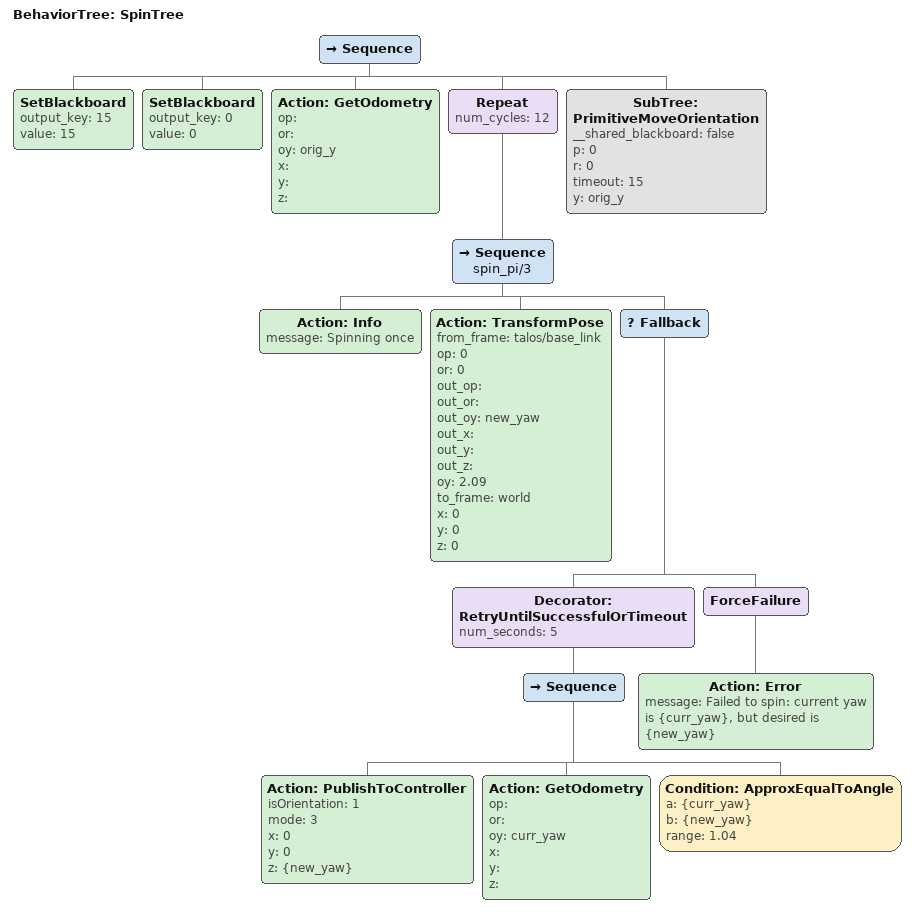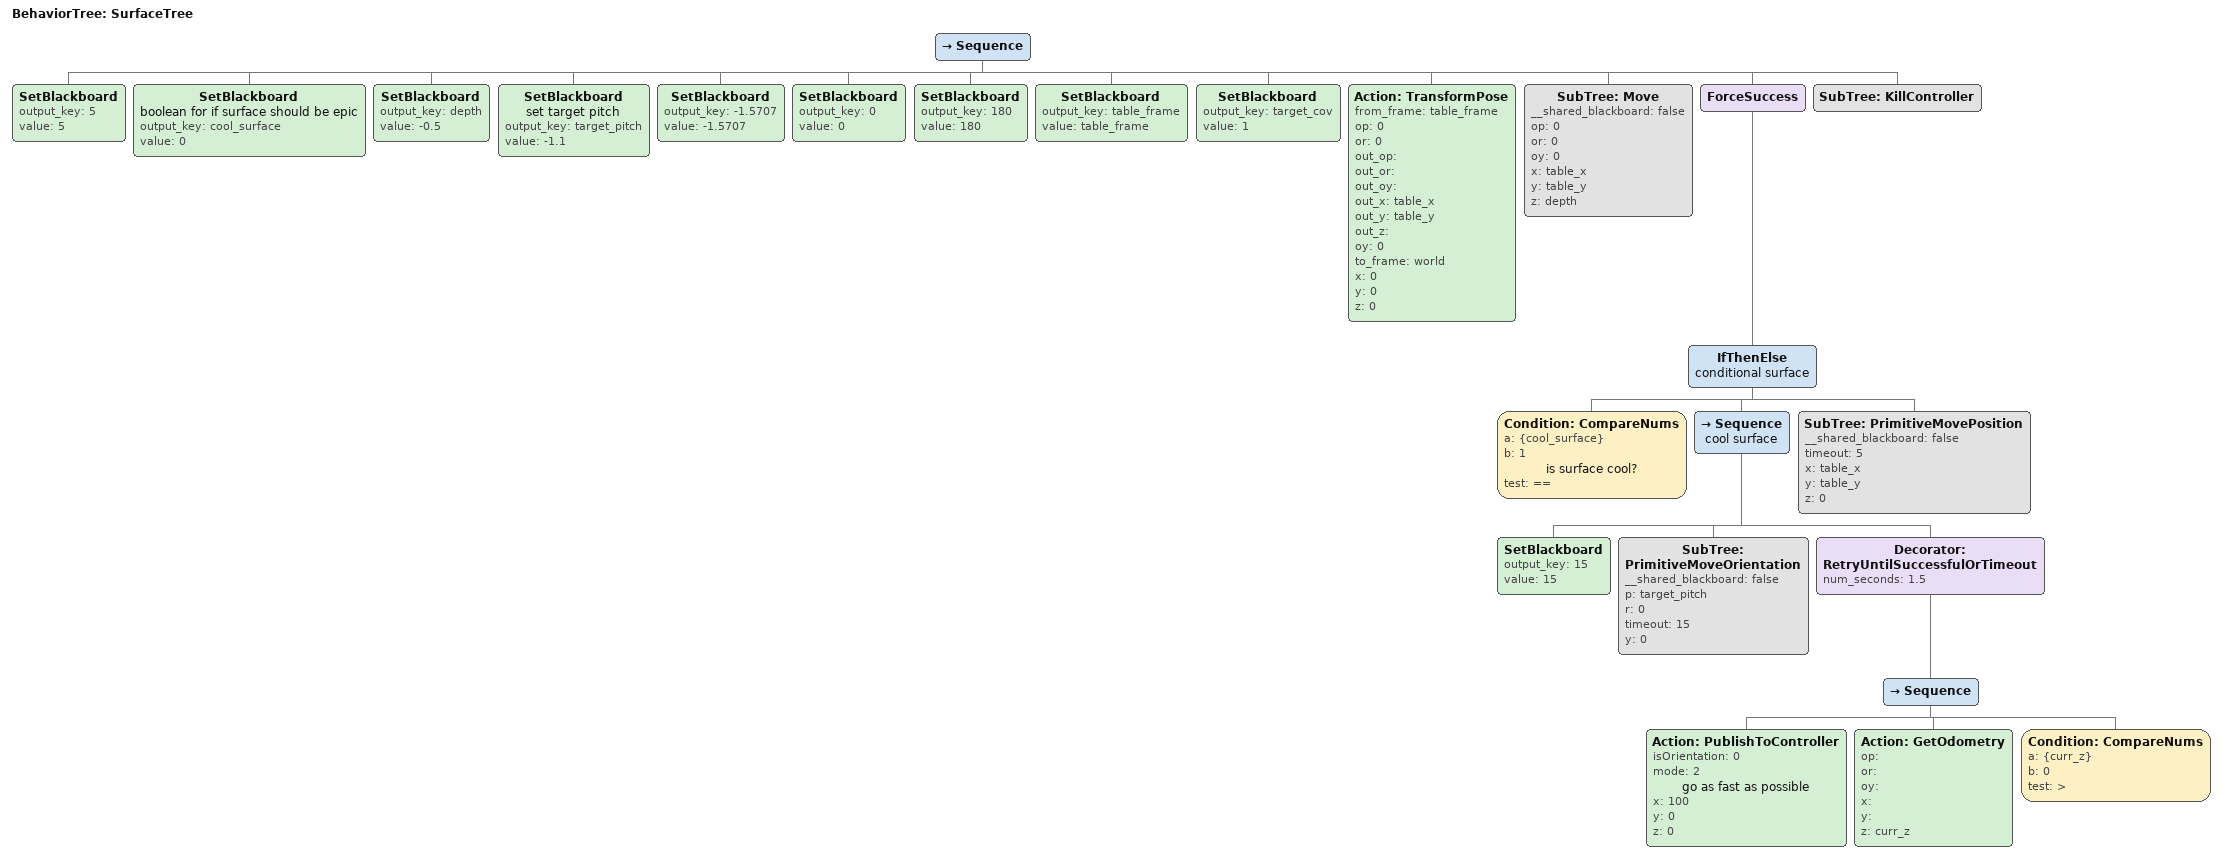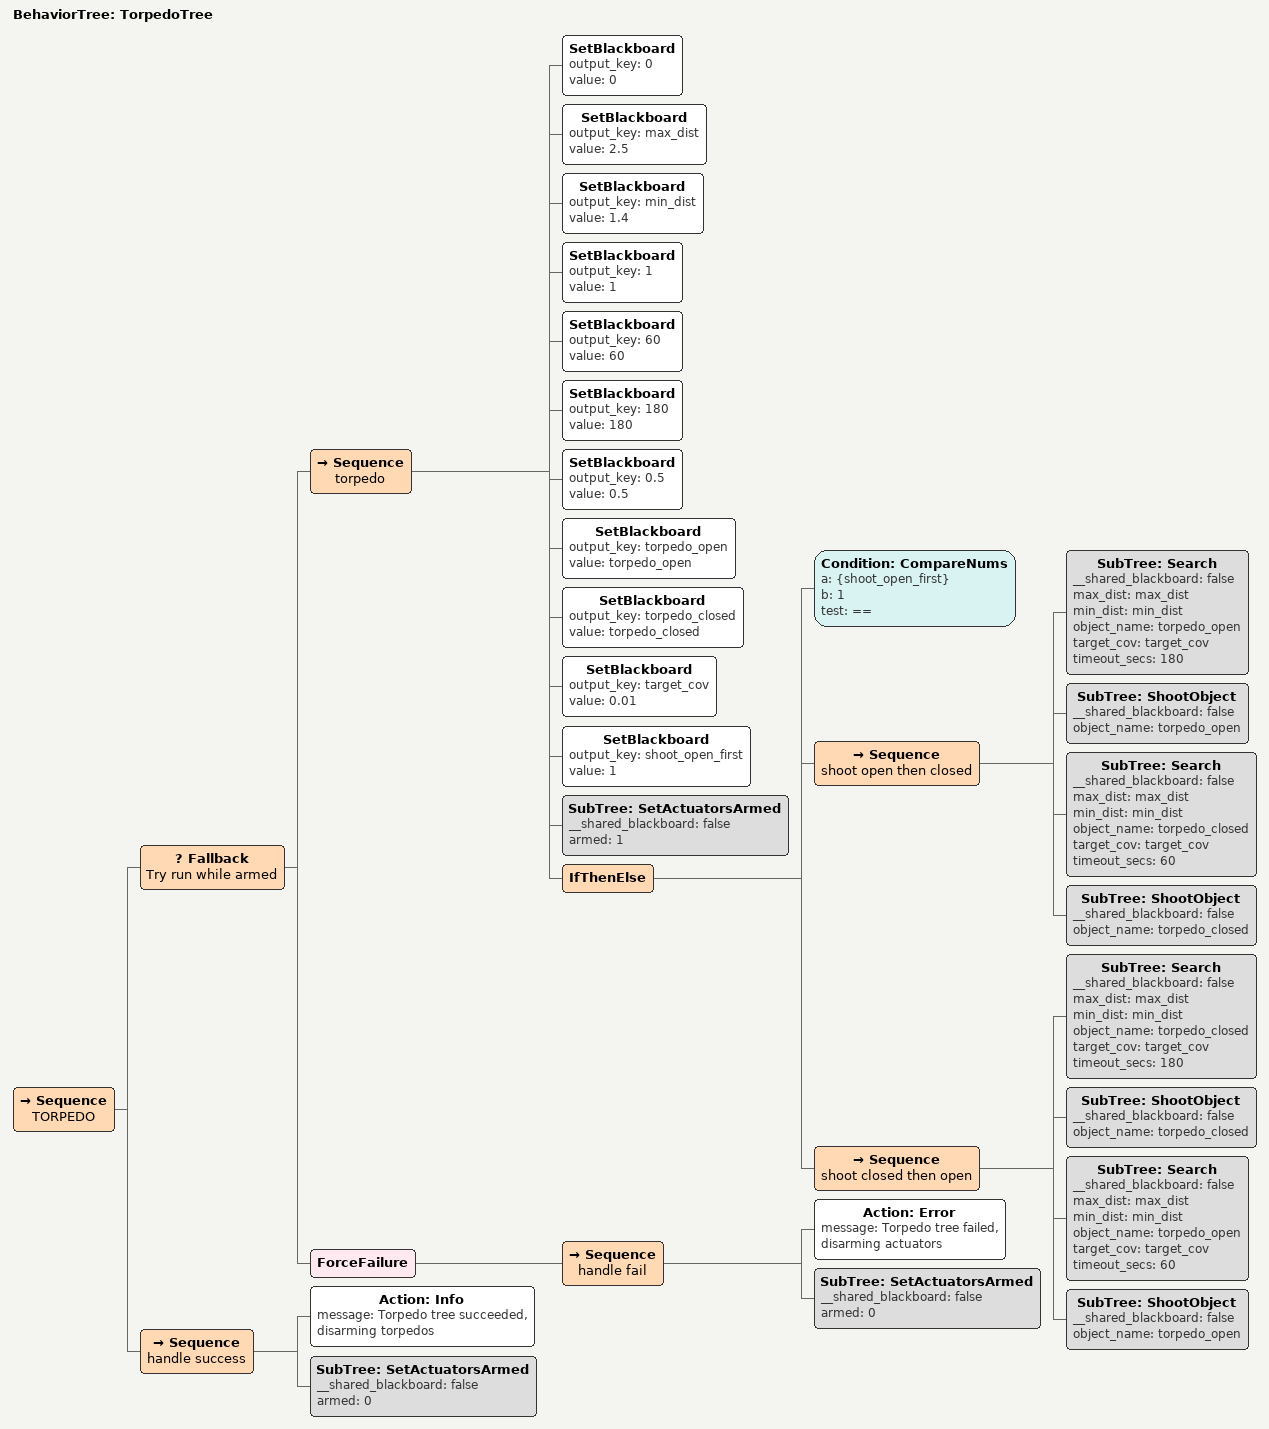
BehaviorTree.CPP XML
<BehaviorTree ID="SpinTree">
    <Sequence>
        <SetBlackboard output_key="15" value="15"/>
        <SetBlackboard output_key="0" value="0"/>
        <Action ID="GetOdometry" op="" or="" oy="orig_y" x="" y="" z=""/>
        <Repeat num_cycles="12">
            <Sequence name="spin_pi/3">
                <Action ID="Info" message="Spinning once"/>
                <Action ID="TransformPose" from_frame="talos/base_link" op="0" or="0" out_op="" out_or="" out_oy="new_yaw" out_x="" out_y="" out_z="" oy="2.09" to_frame="world" x="0" y="0" z="0"/>
                <Fallback>
                    <Decorator ID="RetryUntilSuccessfulOrTimeout" num_seconds="5">
                        <Sequence>
                            <Action ID="PublishToController" isOrientation="1" mode="3" x="0" y="0" z="{new_yaw}"/>
                            <Action ID="GetOdometry" op="" or="" oy="curr_yaw" x="" y="" z=""/>
                            <Condition ID="ApproxEqualToAngle" a="{curr_yaw}" b="{new_yaw}" range="1.04"/>
                        </Sequence>
                    </Decorator>
                    <ForceFailure>
                        <Action ID="Error" message="Failed to spin: current yaw is {curr_yaw}, but desired is {new_yaw}"/>
                    </ForceFailure>
                </Fallback>
            </Sequence>
        </Repeat>
        <SubTree ID="PrimitiveMoveOrientation" __shared_blackboard="false" p="0" r="0" timeout="15" y="orig_y"/>
    </Sequence>
</BehaviorTree>

<BehaviorTree ID="SurfaceTree">
    <Sequence>
        <SetBlackboard output_key="5" value="5"/>
        <SetBlackboard name="boolean for if surface should be epic" output_key="cool_surface" value="0"/>
        <SetBlackboard output_key="depth" value="-0.5"/>
        <SetBlackboard name="set target pitch" output_key="target_pitch" value="-1.1"/>
        <SetBlackboard output_key="-1.5707" value="-1.5707"/>
        <SetBlackboard output_key="0" value="0"/>
        <SetBlackboard output_key="180" value="180"/>
        <SetBlackboard output_key="table_frame" value="table_frame"/>
        <SetBlackboard output_key="target_cov" value="1"/>
        <Action ID="TransformPose" from_frame="table_frame" op="0" or="0" out_op="" out_or="" out_oy="" out_x="table_x" out_y="table_y" out_z="" oy="0" to_frame="world" x="0" y="0" z="0"/>
        <SubTree ID="Move" __shared_blackboard="false" op="0" or="0" oy="0" x="table_x" y="table_y" z="depth"/>
        <ForceSuccess>
            <IfThenElse name="conditional surface">
                <Condition ID="CompareNums" a="{cool_surface}" b="1" name="is surface cool?" test="=="/>
                <Sequence name="cool surface">
                    <SetBlackboard output_key="15" value="15"/>
                    <SubTree ID="PrimitiveMoveOrientation" __shared_blackboard="false" p="target_pitch" r="0" timeout="15" y="0"/>
                    <Decorator ID="RetryUntilSuccessfulOrTimeout" num_seconds="1.5">
                        <Sequence>
                            <Action ID="PublishToController" isOrientation="0" mode="2" name="go as fast as possible" x="100" y="0" z="0"/>
                            <Action ID="GetOdometry" op="" or="" oy="" x="" y="" z="curr_z"/>
                            <Condition ID="CompareNums" a="{curr_z}" b="0" test=">"/>
                        </Sequence>
                    </Decorator>
                </Sequence>
                <SubTree ID="PrimitiveMovePosition" __shared_blackboard="false" timeout="5" x="table_x" y="table_y" z="0"/>
            </IfThenElse>
        </ForceSuccess>
        <SubTree ID="KillController"/>
    </Sequence>
</BehaviorTree>

<BehaviorTree ID="TorpedoTree">
    <Sequence name="TORPEDO">
        <Fallback name="Try run while armed">
            <Sequence name="torpedo">
                <SetBlackboard output_key="0" value="0"/>
                <SetBlackboard output_key="max_dist" value="2.5"/>
                <SetBlackboard output_key="min_dist" value="1.4"/>
                <SetBlackboard output_key="1" value="1"/>
                <SetBlackboard output_key="60" value="60"/>
                <SetBlackboard output_key="180" value="180"/>
                <SetBlackboard output_key="0.5" value="0.5"/>
                <SetBlackboard output_key="torpedo_open" value="torpedo_open"/>
                <SetBlackboard output_key="torpedo_closed" value="torpedo_closed"/>
                <SetBlackboard output_key="target_cov" value="0.01"/>
                <SetBlackboard output_key="shoot_open_first" value="1"/>
                <SubTree ID="SetActuatorsArmed" __shared_blackboard="false" armed="1"/>
                <IfThenElse>
                    <Condition ID="CompareNums" a="{shoot_open_first}" b="1" test="=="/>
                    <Sequence name="shoot open then closed">
                        <SubTree ID="Search" __shared_blackboard="false" max_dist="max_dist" min_dist="min_dist" object_name="torpedo_open" target_cov="target_cov" timeout_secs="180"/>
                        <SubTree ID="ShootObject" __shared_blackboard="false" object_name="torpedo_open"/>
                        <SubTree ID="Search" __shared_blackboard="false" max_dist="max_dist" min_dist="min_dist" object_name="torpedo_closed" target_cov="target_cov" timeout_secs="60"/>
                        <SubTree ID="ShootObject" __shared_blackboard="false" object_name="torpedo_closed"/>
                    </Sequence>
                    <Sequence name="shoot closed then open">
                        <SubTree ID="Search" __shared_blackboard="false" max_dist="max_dist" min_dist="min_dist" object_name="torpedo_closed" target_cov="target_cov" timeout_secs="180"/>
                        <SubTree ID="ShootObject" __shared_blackboard="false" object_name="torpedo_closed"/>
                        <SubTree ID="Search" __shared_blackboard="false" max_dist="max_dist" min_dist="min_dist" object_name="torpedo_open" target_cov="target_cov" timeout_secs="60"/>
                        <SubTree ID="ShootObject" __shared_blackboard="false" object_name="torpedo_open"/>
                    </Sequence>
                </IfThenElse>
            </Sequence>
            <ForceFailure>
                <Sequence name="handle fail">
                    <Action ID="Error" message="Torpedo tree failed, disarming actuators"/>
                    <SubTree ID="SetActuatorsArmed" __shared_blackboard="false" armed="0"/>
                </Sequence>
            </ForceFailure>
        </Fallback>
        <Sequence name="handle success">
            <Action ID="Info" message="Torpedo tree succeeded, disarming torpedos"/>
            <SubTree ID="SetActuatorsArmed" __shared_blackboard="false" armed="0"/>
        </Sequence>
    </Sequence>
</BehaviorTree>
